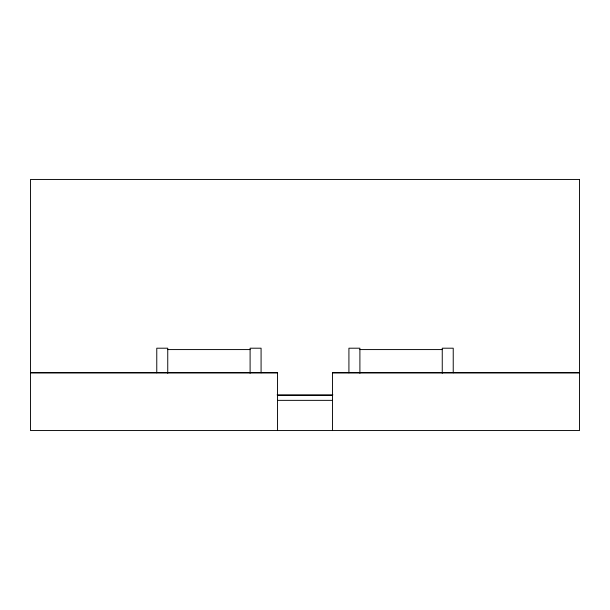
<?xml version="1.0" encoding="UTF-8"?>
<svg xmlns="http://www.w3.org/2000/svg" width="610" height="610" viewBox="0 0 610 610"><rect width="100%" height="100%" fill="white"/><g stroke="black" fill="none" stroke-linecap="round" stroke-linejoin="round"><path stroke-width="0.91" d="M167.75 349.576L250.1 349.576M359.9 349.576L442.25 349.576M30.5 372.634L277.55 372.634L277.55 430.553M579.5 372.634L332.45 372.634L332.45 430.553M30.5 372.908L277.55 372.908M332.45 372.908L579.5 372.908M277.1 394.868L332.9 394.868M277.55 395.417L332.45 395.417M277.55 400.358L332.45 400.358M453.23 372.809L453.23 348.203L442.25 348.203L442.25 373.236M359.9 373.236L359.9 348.203L348.92 348.203L348.92 372.809M261.08 372.809L261.08 348.203L250.1 348.203L250.1 373.236M167.75 373.236L167.75 348.203L156.77 348.203L156.77 372.809M579.5 179.447L30.5 179.447L30.5 430.553L579.5 430.553L579.5 179.447"/></g></svg>
